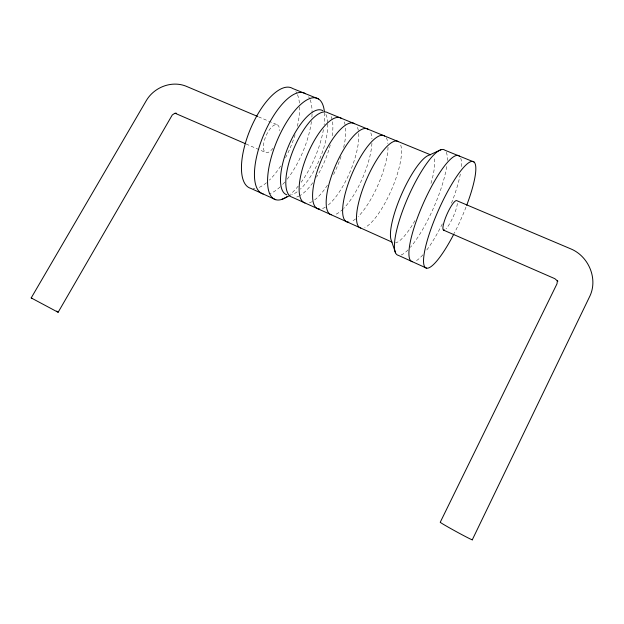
<?xml version="1.0" encoding="UTF-8"?>
<svg xmlns="http://www.w3.org/2000/svg" width="624" height="624" viewBox="0 0 624 624"><rect width="100%" height="100%" fill="white"/><g stroke="black" fill="none" stroke-linecap="round" stroke-linejoin="round"><path stroke-width="0.47" stroke-dasharray="3.12 2.34" d="M258.539 116.844L277.36 124.808M246.106 143.988L265.738 152.552M370.812 132.85A46.628 14.882 -66.8 0 1 371.951 138.965M371.927 143.294A46.628 14.882 -66.8 0 1 343.691 208.408M343.06 209.04A46.628 14.882 -66.8 0 1 335.501 214.406M386.256 137.779A46.925 14.141 -66.6 0 1 387.886 143.621M388.011 147.233A46.925 14.141 -66.6 0 1 358.121 216.629M355.586 218.907A46.925 14.141 -66.6 0 1 351.351 221.528M357.443 127.358A46.379 15.491 -66.9 0 1 358.636 132.499M358.722 133.505A46.379 15.491 -66.9 0 1 327.662 205.475M325.346 207.121A46.379 15.491 -66.9 0 1 320.557 209.009M344.206 121.93A46.129 16.084 -67 0 1 345.384 126.118M345.641 128.107A46.129 16.084 -67 0 1 343.574 147.685M341.055 156.491A46.129 16.084 -67 0 1 332.904 175.812M327.413 185.234A46.129 16.084 -67 0 1 312.484 201.357M311.719 201.794A46.129 16.084 -67 0 1 309.512 202.745M331.11 116.555A45.887 16.661 -67.1 0 1 331.96 137.015M330.244 144.947A45.887 16.661 -67.1 0 1 316.501 177.161M312.749 182.785A45.887 16.661 -67.1 0 1 299.762 195.663M298.974 196.084A45.887 16.661 -67.1 0 1 296.72 197.005M325.915 114.418A45.794 16.895 -67.1 0 1 327.74 123.178M327.772 124.082A45.794 16.895 -67.1 0 1 300.37 189.127M297.125 191.841A45.794 16.895 -67.1 0 1 291.642 194.727M324.496 112.811A54.811 20.693 -67.2 0 1 324.121 124.777M323.404 129.644A54.811 20.693 -67.2 0 1 301.166 182.263M298.217 186.116A54.811 20.693 -67.2 0 1 290.261 194.36M308.568 96.743A54.522 21.356 -67.3 0 1 309.512 98.397M310.151 99.848A54.522 21.356 -67.3 0 1 312.07 113.022M312.047 113.974A54.522 21.356 -67.3 0 1 311.836 117.725M311.423 121.524A54.522 21.356 -67.3 0 1 287.173 179.189M284.778 182.091A54.522 21.356 -67.3 0 1 280.823 186.264M280.098 186.95A54.522 21.356 -67.3 0 1 269.045 193.846M295.823 91.572A54.241 22.012 -67.4 0 1 296.813 93.233M297.492 94.692A54.241 22.012 -67.4 0 1 299.442 103.358M299.637 106.961A54.241 22.012 -67.4 0 1 297.055 127.577M295.082 134.737A54.241 22.012 -67.4 0 1 285.574 157.607M280.66 166.007A54.241 22.012 -67.4 0 1 269.389 180.125M266.464 182.762A54.241 22.012 -67.4 0 1 258.352 187.723M254.865 188.612A54.241 22.012 -67.4 0 1 253.094 188.698M446.308 152.248A57.587 13.814 -66.2 0 1 447.283 160.438M446.659 166.538A57.587 13.814 -66.2 0 1 410.381 247.315M407.995 249.92A57.587 13.814 -66.2 0 1 400.741 255.13M434.203 158.863A47.806 11.911 -66.3 0 1 430.42 185.219M414.944 220.662A47.806 11.911 -66.3 0 1 395.444 242.908M400.741 145.127A47.182 13.502 -66.5 0 1 391.256 190.328A47.182 13.502 -66.5 0 1 364.72 227.526M460.691 158.083A57.907 12.971 -66.1 0 1 461.152 168.839M460.317 174.127A57.907 12.971 -66.1 0 1 451.199 203.931M442.338 223.876A57.907 12.971 -66.1 0 1 425.903 251.168M422.877 254.842A57.907 12.971 -66.1 0 1 414.695 261.456M465.98 207.168A58.235 12.113 -66 0 1 454.334 233.142M272.938 148.309A15.046 6.1 -67.4 0 1 263.453 148.177A15.046 6.1 -67.4 0 1 271.144 127.608A15.046 6.1 -67.4 0 1 279.521 130.697M457.353 203.471A16.146 3.354 -66 0 1 446.035 228.797"/><path stroke-width="0.94" d="M472.29 539.791L590 295.854C598.034 278.366 588.502 256.331 571.015 248.968L456.784 200.671A16.146 3.354 -66 0 0 446.285 215.881A16.146 3.354 -66 0 0 444.639 229.967M257.642 116.462L185.921 86.143C171.553 80.449 154.346 87.204 146.515 100.253L31.2 297.929L57.642 312.039L58.18 312.211L172.255 114.995L174.275 113.63L176.576 113.342L174.97 113.201L245.216 143.598M281.518 199.493L289.957 195.523M441.121 149.674L429.078 155.173A47.806 11.911 -66.3 0 0 401.716 193.978A47.806 11.911 -66.3 0 0 391.381 240.646L395.515 252.806M31.2 297.929L31.855 298.155M318.56 98.99L292.695 88.507A54.241 22.012 -67.4 0 0 250.505 128.809A54.241 22.012 -67.4 0 0 250.63 188.308L275.746 199.703M474.045 162.029L444.865 150.197A57.587 13.814 -66.2 0 0 408.369 196.537A57.587 13.814 -66.2 0 0 398.323 255.333L426.621 268.172M430.552 154.807L328.052 112.843A45.887 16.661 -67.1 0 0 294.185 147.755A45.887 16.661 -67.1 0 0 292.055 197.153L392.036 242.12M443.609 230.155L554.853 278.686L557.833 281.307L557.419 280.379L556.998 283.78L440.263 522.21A18.307 0.538 28.7 0 0 457.127 532.093A18.307 0.538 28.7 0 0 471.986 539.464M56.558 311.134L58.18 312.211M331.227 214.773A46.628 14.882 -66.8 0 1 335.548 165.508A46.628 14.882 -66.8 0 1 368.199 129.277M348.761 222.144A46.925 14.141 -66.6 0 1 351.53 175.016A46.925 14.141 -66.6 0 1 384.626 136.001M319.667 209.063A46.379 15.491 -66.9 0 1 320.674 161.741A46.379 15.491 -66.9 0 1 354.674 123.739M304.972 202.964A46.129 16.084 -67 0 1 307.819 153.605A46.129 16.084 -67 0 1 341.289 118.264M286.923 194.844A45.794 16.895 -67.1 0 1 288.772 145.431A45.794 16.895 -67.1 0 1 322.795 110.69M287.313 196.599A54.811 20.693 -67.2 0 1 267.922 174.361A54.811 20.693 -67.2 0 1 296.283 108.927A54.811 20.693 -67.2 0 1 324.332 111.181M263.117 193.978A54.522 21.356 -67.3 0 1 263.812 134.519A54.522 21.356 -67.3 0 1 305.557 93.717M360.75 228.049A47.182 13.502 -66.5 0 1 366.772 178.909A47.182 13.502 -66.5 0 1 398.479 141.671M412.394 261.721A57.907 12.971 -66.1 0 1 423.47 203.018A57.907 12.971 -66.1 0 1 459.373 156.078M453.882 234.016A58.235 12.113 -66 0 1 423.961 255.325A58.235 12.113 -66 0 1 462.719 168.425A58.235 12.113 -66 0 1 466.69 205.312"/></g></svg>
